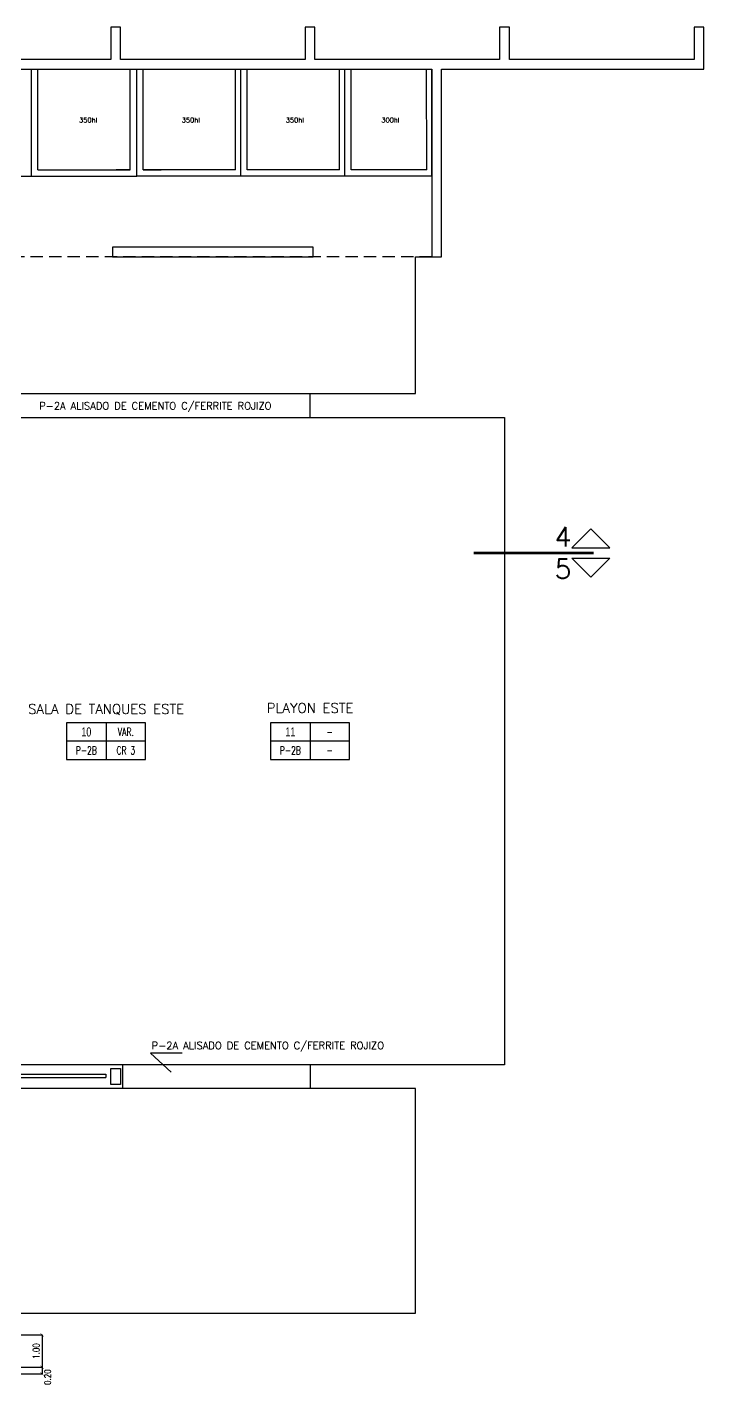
# Model space of a CAD drawing. Extents: x 3 to 114, y 126 to 173.
# Drawn here: x 93.27 to 114.15, y 129.5 to 171.41 of the extents above; entities that cross this region are included whole.
import ezdxf
from ezdxf.enums import TextEntityAlignment as Align

# ---------------------------------------------------------------- set-up
doc = ezdxf.new("R2010")
doc.units = 0
doc.header["$LTSCALE"] = 0.02
doc.header["$MEASUREMENT"] = 0
doc.header["$PDMODE"] = 35
doc.linetypes.add('HIDDEN', pattern=[9.525, 6.35, -3.175])
doc.layers.get('0').update_dxf_attribs({"linetype": 'CONTINUOUS'})
doc.layers.get('Defpoints').update_dxf_attribs({"linetype": 'CONTINUOUS'})
for name, color, linetype in [('-CORTES-MARCA', 5, 'CONTINUOUS'), ('-LOCAL-TXT', 3, 'CONTINUOUS'), ('-REJILLAS', 8, 'CONTINUOUS'), ('10-COTA-PARC-100', 4, 'CONTINUOUS'), ('10-TERMINACION-LOCALES', 7, 'CONTINUOUS'), ('10-TERMINACION-MUROS', 2, 'CONTINUOUS'), ('columnas', 6, 'CONTINUOUS'), ('ladrillo', 30, 'CONTINUOUS'), ('PROYECCION', 7, 'HIDDEN'), ('VISTA-3', 8, 'CONTINUOUS')]:
    doc.layers.add(name, color=color, linetype=linetype)
doc.styles.add('arial', font='ARIAL.TTF')
doc.styles.add('COTAS', font='ROMANS.shx', dxfattribs={"width": 0.8})
doc.styles.add('NICO', font='romans.shx', dxfattribs={"height": 0.2})
doc.dimstyles.new('COTA-S-S-2-100', dxfattribs={"dimscale": 2, "dimtxt": 2, "dimasz": 0.05, "dimexe": 0, "dimexo": 0, "dimgap": 0.04, "dimtad": 1, "dimzin": 0, "dimdsep": 46, "dimtxsty": 'COTAS', "dimblk1": 'ARCHTICK', "dimblk2": 'ARCHTICK', "dimsah": 1, "dimcen": 0.1, "dimclrd": 256, "dimclre": 8, "dimclrt": 256, "dimadec": 0, "dimazin": 0, "dimtfac": 1, "dimtix": 1, "dimtmove": 2, "dimatfit": 3, "dimldrblk": 'ARCHTICK', "dimfxl": 0, "dimtolj": 1, "dimtzin": 0, "dimarcsym": 0})

# ---------------------------------------------------------------- blocks, each defined once
blk = doc.blocks.new('LOCAL-TERMIS')
at = {"layer": '10-TERMINACION-LOCALES'}
for p, q in [((0.65, 0.303), (-0.65, 0.303)), ((-0.65, 0.303), (-0.65, -0.303)), ((0, 0.303), (0, -0.303)), ((0.65, -0.303), (0.65, 0.303)), ((-0.65, -0.303), (0.65, -0.303))]:
    blk.add_line(p, q, dxfattribs=at)
blk.add_lwpolyline([(0.65, 0), (-0.65, 0)], dxfattribs=at)
at = {"layer": '10-TERMINACION-LOCALES', "style": 'COTAS', "width": 0.7}
for tag, p in [('H-CIE', (0.325, 0.152)), ('PISO', (-0.325, -0.152)), ('TERM', (0.325, -0.152))]:
    blk.add_attdef(tag, text='', height=0.132, dxfattribs=at).set_placement(p, align=Align.MIDDLE_CENTER)
at = {"layer": '10-TERMINACION-MUROS', "style": 'arial', "width": 0.7}
blk.add_attdef('NUM-LOCAL', text='', height=0.15, dxfattribs=at).set_placement((-0.325, 0.152), align=Align.MIDDLE_CENTER)
blk = doc.blocks.new('_ARCHTICK')
at = {"color": 0, "linetype": 'ByBlock', "const_width": 0.15}
blk.add_lwpolyline([(-0.5, -0.5), (0.5, 0.5)], dxfattribs=at)
blk = doc.blocks.new('*D149')
at = {"layer": '10-COTA-PARC-100', "color": 8, "lineweight": -2}
blk.add_line((93, 131.066), (93.73, 131.066), dxfattribs=at)
at = {"layer": '10-COTA-PARC-100', "lineweight": -2}
blk.add_line((93.73, 131.066), (93.73, 130.069), dxfattribs=at)
at = {"layer": 'Defpoints', "color": 0}
for p in [(93, 131.066, 0), (93.73, 130.069), (93.73, 130.069)]:
    blk.add_point(p, dxfattribs=at)
at = {"layer": '10-COTA-PARC-100', "lineweight": -2, "xscale": 0.1, "yscale": 0.1, "zscale": 0.1}
for p, rotation in [((93.73, 131.066), 90), ((93.73, 130.069), 270)]:
    blk.add_blockref('_ARCHTICK', p, dxfattribs=dict(at, rotation=rotation))
at = {"layer": '10-COTA-PARC-100', "insert": (93.55, 130.567), "char_height": 0.2, "attachment_point": 5, "rotation": 90, "style": 'COTAS'}
blk.add_mtext('\\A1;1.00', dxfattribs=at)
blk = doc.blocks.new('*D150')
at = {"layer": '10-COTA-PARC-100', "color": 8, "lineweight": -2}
for p, q in [((93, 130.069), (93.73, 130.069)), ((92.783, 129.864), (93.73, 129.864))]:
    blk.add_line(p, q, dxfattribs=at)
at = {"layer": '10-COTA-PARC-100', "lineweight": -2}
blk.add_line((93.73, 130.069), (93.73, 129.864), dxfattribs=at)
at = {"layer": 'Defpoints', "color": 0}
for p in [(93, 130.069, 0), (92.783, 129.864), (93.73, 129.864)]:
    blk.add_point(p, dxfattribs=at)
at = {"layer": '10-COTA-PARC-100', "lineweight": -2, "xscale": 0.1, "yscale": 0.1, "zscale": 0.1}
for p, rotation in [((93.73, 130.069), 90), ((93.73, 129.864), 270)]:
    blk.add_blockref('_ARCHTICK', p, dxfattribs=dict(at, rotation=rotation))
at = {"layer": '10-COTA-PARC-100', "insert": (93.901, 129.761), "char_height": 0.2, "attachment_point": 5, "rotation": 90, "style": 'COTAS'}
blk.add_mtext('\\A1;0.20', dxfattribs=at)

msp = doc.modelspace()

# ---------------------------------------------------------------- linework, layer by layer
at = {"layer": '-CORTES-MARCA'}
for points in [[(110.078, 155.346), (111.249, 155.346), (110.664, 155.932), (110.664, 155.932)], [(110.078, 155.027), (111.249, 155.027), (110.664, 154.441), (110.664, 154.441)]]:
    msp.add_lwpolyline(points, close=True, dxfattribs=at)
at = {"layer": '-CORTES-MARCA', "const_width": 0.075}
msp.add_lwpolyline([(107.048, 155.186), (110.748, 155.186)], dxfattribs=at)
at = {"layer": '-REJILLAS', "color": 7}
for p, q in [((105.255, 164.319), (105.758, 164.319)), ((102, 159.369), (102, 160.109)), ((102, 139.399), (102, 138.669))]:
    msp.add_line(p, q, dxfattribs=at)
at = {"layer": '-REJILLAS', "color": 0}
for points in [[(93, 160.109), (105.255, 160.109), (105.255, 164.319)], [(93, 159.369), (108, 159.369), (108, 139.399), (96.225, 139.399)]]:
    msp.add_lwpolyline(points, dxfattribs=at)
at = {"layer": '-REJILLAS', "color": 7}
for points in [[(98.057, 139.759), (97.073, 139.759), (97.711, 139.174)], [(93, 131.739), (105.255, 131.739), (105.255, 138.669), (96.225, 138.669)]]:
    msp.add_lwpolyline(points, dxfattribs=at)
at = {"color": 0}
for p, q in [((93.6, 167.009), (96.45, 167.009)), ((96.85, 167.009), (97.41, 167.009)), ((90.15, 166.809), (96.65, 166.809))]:
    msp.add_line(p, q, dxfattribs=at)
at = {"layer": 'columnas', "color": 0}
for p, q in [((96.45, 167.009), (96.02, 167.009)), ((99.7, 167.009), (96.85, 167.009)), ((102.91, 167.009), (100.06, 167.009)), ((105.598, 167.009), (103.27, 167.009)), ((99.86, 166.809), (96.65, 166.809)), ((103.07, 166.809), (99.86, 166.809)), ((105.758, 166.809), (103.07, 166.809))]:
    msp.add_line(p, q, dxfattribs=at)
for points in [[(106.058, 170.109), (114.15, 170.109), (114.15, 171.409), (113.85, 171.409), (113.85, 170.409), (108.15, 170.409), (108.15, 171.409), (107.85, 171.409), (107.85, 170.409), (102.15, 170.409), (102.15, 171.409), (101.85, 171.409), (101.85, 170.409), (96.15, 170.409), (96.15, 171.409), (95.85, 171.409), (95.85, 170.409), (90.2, 170.409)], [(84.15, 170.109), (105.757, 170.109)]]:
    msp.add_lwpolyline(points, dxfattribs=at)
at = {"layer": 'columnas'}
msp.add_lwpolyline([(105.757, 170.109), (105.758, 164.319), (106.058, 164.319), (106.058, 170.109)], dxfattribs=at)
msp.add_lwpolyline([(95.85, 139.289), (96.15, 139.289), (96.15, 138.789), (95.85, 138.789)], close=True, dxfattribs=at)
at = {"layer": 'ladrillo', "color": 2}
for p, q in [((90.3, 139.11), (95.7, 139.11)), ((90.3, 139.008), (95.7, 139.008)), ((95.7, 139.11), (95.7, 139.008))]:
    msp.add_line(p, q, dxfattribs=at)
at = {"layer": 'ladrillo', "color": 0}
msp.add_lwpolyline([(95.9, 164.619), (95.9, 164.319), (102.1, 164.319), (102.1, 164.619)], close=True, dxfattribs=at)
at = {"layer": 'ladrillo', "color": 3}
for points in [[(96.225, 138.669), (96.225, 139.399), (90.1, 139.399)], [(96.225, 138.669), (90.15, 138.669)]]:
    msp.add_lwpolyline(points, dxfattribs=at)
at = {"layer": 'PROYECCION', "color": 0, "linetype": 'HIDDEN', "ltscale": 3}
msp.add_line((105.758, 164.319, 0), (90.15, 164.319), dxfattribs=at)
at = {"layer": 'VISTA-3', "color": 7}
for p, q in [((93.4, 166.809), (93.4, 170.109)), ((93.6, 167.009), (93.6, 170.109)), ((96.45, 167.009), (96.45, 170.109)), ((96.65, 166.809), (96.65, 170.109)), ((96.85, 167.009), (96.85, 170.109)), ((99.7, 167.009), (99.7, 170.109)), ((99.86, 166.809), (99.86, 170.109)), ((99.86, 166.809), (99.86, 170.109)), ((100.06, 167.009), (100.06, 170.109)), ((102.91, 167.009), (102.91, 170.109)), ((103.07, 166.809), (103.07, 170.109)), ((103.07, 166.809), (103.07, 170.109)), ((103.27, 167.009), (103.27, 170.109)), ((105.598, 167.009), (105.596, 170.109)), ((105.758, 166.809), (105.757, 170.109))]:
    msp.add_line(p, q, dxfattribs=at)

# ---------------------------------------------------------------- block references
at = {"extrusion": (2.05199e-08, 1.00772e-07, 1)}
ref = msp.add_blockref('LOCAL-TERMIS', (95.706, 149.384, 0), dxfattribs=dict(at, xscale=1.875, yscale=1.874999999999995, zscale=1.875000000000002))
ref.add_attrib('NUM-LOCAL', '10', dxfattribs={"layer": '10-TERMINACION-MUROS', "extrusion": (2.05199e-08, 1.00772e-07, 1), "height": 0.2813, "style": 'arial', "width": 0.7}).set_placement((95.096, 149.668, 0), align=Align.MIDDLE_CENTER)
ref.add_attrib('H-CIE', 'VAR.', dxfattribs={"layer": '10-TERMINACION-LOCALES', "extrusion": (2.05199e-08, 1.00772e-07, 1), "height": 0.2469, "style": 'COTAS', "width": 0.7}).set_placement((96.315, 149.668, 0), align=Align.MIDDLE_CENTER)
ref.add_attrib('PISO', 'P-2B', dxfattribs={"layer": '10-TERMINACION-LOCALES', "extrusion": (2.05199e-08, 1.00772e-07, 1), "height": 0.2469, "style": 'COTAS', "width": 0.7}).set_placement((95.096, 149.099, 0), align=Align.MIDDLE_CENTER)
ref.add_attrib('TERM', 'CR 3', dxfattribs={"layer": '10-TERMINACION-LOCALES', "extrusion": (2.05199e-08, 1.00772e-07, 1), "height": 0.2469, "style": 'COTAS', "width": 0.7}).set_placement((96.315, 149.099, 0), align=Align.MIDDLE_CENTER)
ref = msp.add_blockref('LOCAL-TERMIS', (102, 149.384, 0), dxfattribs=dict(at, xscale=1.875, yscale=1.874999999999995, zscale=1.875000000000001))
ref.add_attrib('NUM-LOCAL', '11', dxfattribs={"layer": '10-TERMINACION-MUROS', "extrusion": (2.05199e-08, 1.00772e-07, 1), "height": 0.2813, "style": 'arial', "width": 0.7}).set_placement((101.391, 149.668, 0), align=Align.MIDDLE_CENTER)
ref.add_attrib('H-CIE', '-', dxfattribs={"layer": '10-TERMINACION-LOCALES', "extrusion": (2.05199e-08, 1.00772e-07, 1), "height": 0.247, "style": 'COTAS', "width": 0.7}).set_placement((102.609, 149.668, 0), align=Align.MIDDLE_CENTER)
ref.add_attrib('PISO', 'P-2B', dxfattribs={"layer": '10-TERMINACION-LOCALES', "extrusion": (2.05199e-08, 1.00772e-07, 1), "height": 0.2469, "style": 'COTAS', "width": 0.7}).set_placement((101.391, 149.099, 0), align=Align.MIDDLE_CENTER)
ref.add_attrib('TERM', '-', dxfattribs={"layer": '10-TERMINACION-LOCALES', "extrusion": (2.05199e-08, 1.00772e-07, 1), "height": 0.247, "style": 'COTAS', "width": 0.7}).set_placement((102.609, 149.099, 0), align=Align.MIDDLE_CENTER)

# ---------------------------------------------------------------- texts
at = {"layer": '-LOCAL-TXT', "color": 7, "extrusion": (2.05199e-08, 1.00772e-07, 1), "style": 'NICO'}
for s, p in [('350hl', (95.151, 168.541, 0)), ('350hl', (98.319, 168.541, 0)), ('350hl', (101.529, 168.541, 0)), ('300hl', (104.479, 168.541, 0))]:
    msp.add_text(s, height=0.15, dxfattribs=at).set_placement(p, align=Align.MIDDLE_CENTER)
at = {"layer": '-LOCAL-TXT', "extrusion": (-2.05199e-08, 1.00772e-07, 1), "style": 'NICO'}
for s, p in [('4', (109.809, 155.683, 0)), ('5', (109.809, 154.699, 0))]:
    msp.add_text(s, height=0.6, dxfattribs=at).set_placement(p, align=Align.MIDDLE_CENTER)
at = {"layer": '-LOCAL-TXT', "extrusion": (2.05199e-08, 1.00772e-07, 1), "style": 'NICO'}
for s, p in [('SALA DE TANQUES ESTE', (95.706, 150.375, 0)), ('PLAYON ESTE', (102, 150.406, 0))]:
    msp.add_text(s, height=0.3, dxfattribs=at).set_placement(p, align=Align.MIDDLE_CENTER)
at = {"layer": '-REJILLAS', "color": 0, "style": 'NICO'}
msp.add_text('P-2A ALISADO DE CEMENTO C/FERRITE ROJIZO', height=0.22428, dxfattribs=at).set_placement((93.64, 159.615))
at = {"layer": '-REJILLAS', "color": 7, "style": 'NICO'}
msp.add_text('P-2A ALISADO DE CEMENTO C/FERRITE ROJIZO', height=0.22428, dxfattribs=at).set_placement((97.112, 139.882))

# ---------------------------------------------------------------- dimensions: what is measured, and where the dimension line sits
at = {"layer": '10-COTA-PARC-100'}
dim = msp.add_linear_dim(base=(93.73, 130.069), p1=(93, 131.066, 0), p2=(93.73, 130.069), angle=90, dimstyle='COTA-S-S-2-100', override={"dimtxt": 0.1}, dxfattribs=at)
dim.commit()
dim.dimension.update_dxf_attribs({"geometry": '*D149', "text_midpoint": (93.55, 130.567)})
dim = msp.add_linear_dim(base=(93.73, 129.8639), p1=(93, 130.0687, 0), p2=(92.7826, 129.8639), angle=270, dimstyle='COTA-S-S-2-100', override={"dimtxt": 0.1}, dxfattribs=at)
dim.commit()
dim.dimension.update_dxf_attribs({"geometry": '*D150', "text_midpoint": (93.9007, 129.7606), "dimtype": 160})

doc.saveas('drawing.dxf')
